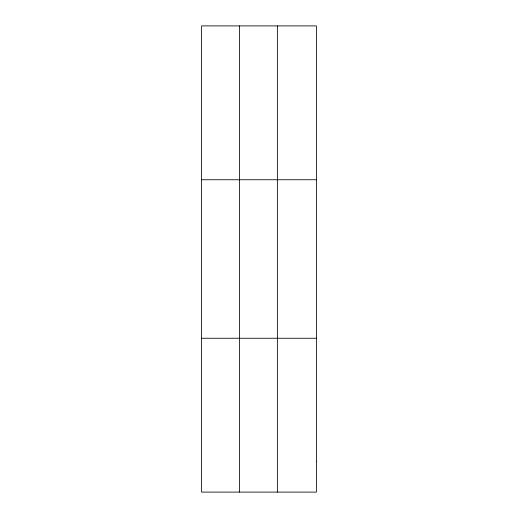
<?xml version="1.0" encoding="UTF-8"?>
<svg xmlns="http://www.w3.org/2000/svg" width="518" height="518" viewBox="0 0 518 518"><rect width="100%" height="100%" fill="white"/><g stroke="black" fill="none" stroke-linecap="round" stroke-linejoin="round"><path stroke-width="0.78" d="M239.484 492.1L239.484 25.9M277.37 492.1L277.37 25.9M201.606 179.746L316.394 179.746M201.606 338.254L316.394 338.254M316.394 461.331L316.394 492.1L201.606 492.1L201.606 25.9L316.394 25.9L316.394 461.331"/></g></svg>
